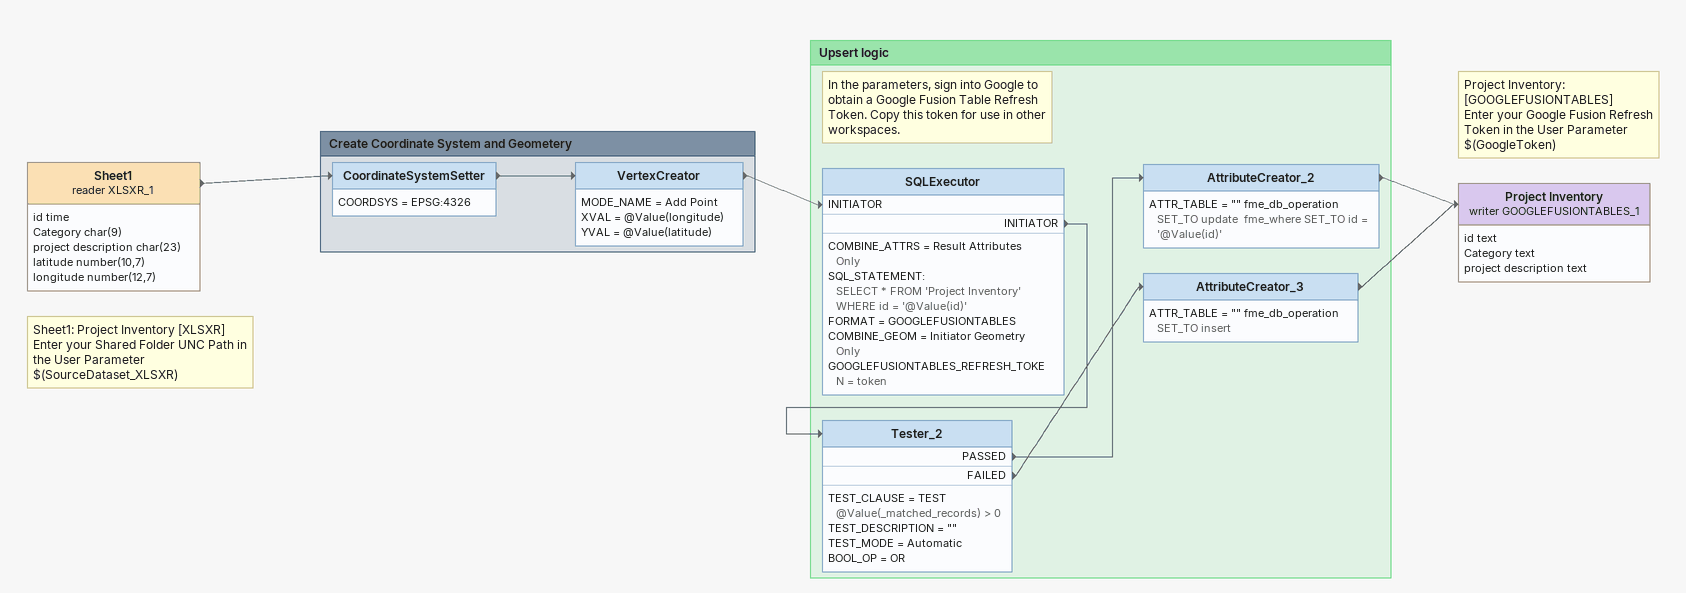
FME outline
Note: Sheet1: Project Inventory [XLSXR] / Enter your Shared Folder UNC Path in the User Parameter $(SourceDataset_XLSXR)
Sheet1 (reader XLSXR_1)
    attributes: id time, Category char(9), project description char(23), latitude number(10,7), longitude number(12,7)
    -> CoordinateSystemSetter
Note: Project Inventory: [GOOGLEFUSIONTABLES] / Enter your Google Fusion Refresh Token in the User Parameter $(GoogleToken)
Project Inventory (writer GOOGLEFUSIONTABLES_1)
    attributes: id text, Category text, project description text

Bookmark: Create Coordinate System and Geometery
CoordinateSystemSetter
    COORDSYS = EPSG:4326
    -> VertexCreator
VertexCreator
    MODE_NAME = Add Point
    XVAL = @Value(longitude)
    YVAL = @Value(latitude)
    -> SQLExecutor [INITIATOR]

Bookmark: Upsert logic
Note: In the parameters, sign into Google to obtain a Google Fusion Table Refresh Token. Copy this token for use in other workspaces.
SQLExecutor
    COMBINE_ATTRS = Result Attributes Only
    SQL_STATEMENT:
      SELECT * FROM 'Project Inventory'
      WHERE id = '@Value(id)'
    FORMAT = GOOGLEFUSIONTABLES
    COMBINE_GEOM = Initiator Geometry Only
    GOOGLEFUSIONTABLES_REFRESH_TOKEN = token
    INITIATOR -> Tester_2
Tester_2
    TEST_CLAUSE = TEST @Value(_matched_records) > 0
    TEST_DESCRIPTION = ""
    TEST_MODE = Automatic
    BOOL_OP = OR
    PASSED -> AttributeCreator_2
    FAILED -> AttributeCreator_3
AttributeCreator_2
    ATTR_TABLE = "" fme_db_operation SET_TO update  fme_where SET_TO id = '@Value(id)'
    -> Project Inventory (writer GOOGLEFUSIONTABLES_1)
AttributeCreator_3
    ATTR_TABLE = "" fme_db_operation SET_TO insert
    -> Project Inventory (writer GOOGLEFUSIONTABLES_1)
